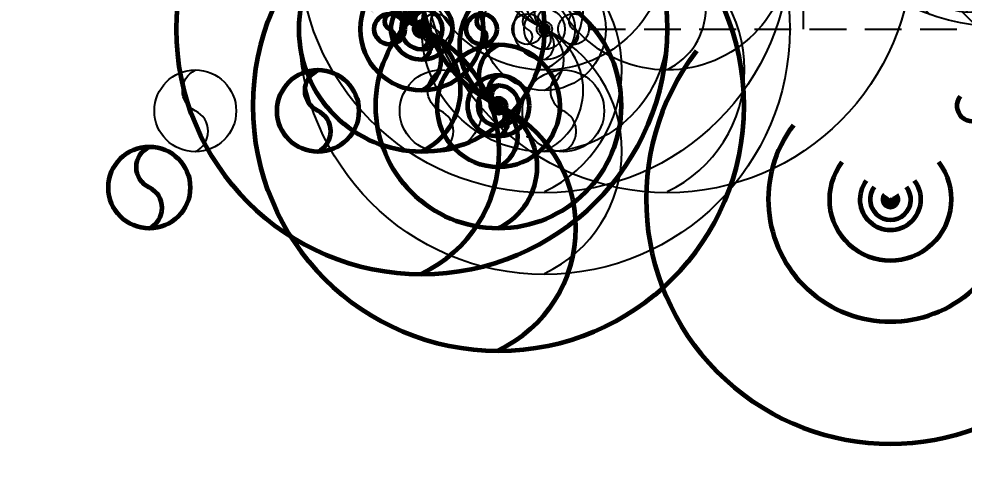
# Model space of a CAD drawing. Extents: x 2104 to 16979, y 4026 to 5124.
# Drawn here: x 8219.7 to 8312.2, y 4283.4 to 4327 of the extents above; entities that cross this region are included whole.
import ezdxf
from ezdxf import colors
from ezdxf.entities.mleader import LeaderData, LeaderLine
from ezdxf.math import Vec2, Vec3

# ---------------------------------------------------------------- set-up
doc = ezdxf.new("R2010")
doc.units = 0
doc.header["$LTSCALE"] = 18
doc.header["$MEASUREMENT"] = 0
doc.linetypes.add('VENT', pattern=[0.30000000000000004, 0.2, -0.1])
for name, color, linetype in [('G-ANNO-TEXT', 70, 'Continuous'), ('P-HW-N', 1, 'Continuous'), ('P-HW-N @ 1 (1)', 1, 'Continuous'), ('P-HW-N @ 1 (2)', 1, 'Continuous'), ('P-HW-N @ 12', 1, 'Continuous'), ('P-HW-N @ 128', 1, 'Continuous'), ('P-HW-N @ 16', 1, 'Continuous'), ('P-HW-N @ 192', 1, 'Continuous'), ('P-HW-N @ 2', 1, 'Continuous'), ('P-HW-N @ 24', 1, 'Continuous'), ('P-HW-N @ 384', 1, 'Continuous'), ('P-HW-N @ 4', 1, 'Continuous'), ('P-HW-N @ 48', 1, 'Continuous'), ('P-HW-N @ 64', 1, 'Continuous'), ('P-HW-N @ 768', 1, 'Continuous'), ('P-HW-N @ 8', 1, 'Continuous'), ('P-HW-N @ 96', 1, 'Continuous'), ('P-SAN-N', 6, 'Continuous'), ('P-SAN-N @ 1 (1)', 6, 'Continuous'), ('P-SAN-N @ 1 (2)', 6, 'Continuous'), ('P-SAN-N @ 12', 6, 'Continuous'), ('P-SAN-N @ 128', 6, 'Continuous'), ('P-SAN-N @ 16', 6, 'Continuous'), ('P-SAN-N @ 192', 6, 'Continuous'), ('P-SAN-N @ 2', 6, 'Continuous'), ('P-SAN-N @ 24', 6, 'Continuous'), ('P-SAN-N @ 384', 6, 'Continuous'), ('P-SAN-N @ 4', 6, 'Continuous'), ('P-SAN-N @ 48', 6, 'Continuous'), ('P-SAN-N @ 64', 6, 'Continuous'), ('P-SAN-N @ 768', 6, 'Continuous'), ('P-SAN-N @ 8', 6, 'Continuous'), ('P-SAN-N @ 96', 6, 'Continuous'), ('P-SANV-N', 5, 'VENT'), ('P-SANV-N @ 1 (1)', 5, 'VENT'), ('P-SANV-N @ 1 (2)', 5, 'VENT'), ('P-SANV-N @ 12', 5, 'VENT'), ('P-SANV-N @ 128', 5, 'VENT'), ('P-SANV-N @ 16', 5, 'VENT'), ('P-SANV-N @ 192', 5, 'VENT'), ('P-SANV-N @ 2', 5, 'VENT'), ('P-SANV-N @ 24', 5, 'VENT'), ('P-SANV-N @ 384', 5, 'VENT'), ('P-SANV-N @ 4', 5, 'VENT'), ('P-SANV-N @ 48', 5, 'VENT'), ('P-SANV-N @ 64', 5, 'VENT'), ('P-SANV-N @ 768', 5, 'VENT'), ('P-SANV-N @ 8', 5, 'VENT'), ('P-SANV-N @ 96', 5, 'VENT')]:
    doc.layers.add(name, color=color, linetype=linetype)
for name, color, linetype, lineweight in [('P-CW-N', 4, 'Continuous', 60), ('P-CW-N @ 1 (1)', 4, 'Continuous', 60), ('P-CW-N @ 1 (2)', 4, 'Continuous', 60), ('P-CW-N @ 12', 4, 'Continuous', 60), ('P-CW-N @ 128', 4, 'Continuous', 60), ('P-CW-N @ 16', 4, 'Continuous', 60), ('P-CW-N @ 192', 4, 'Continuous', 60), ('P-CW-N @ 2', 4, 'Continuous', 60), ('P-CW-N @ 24', 4, 'Continuous', 60), ('P-CW-N @ 384', 4, 'Continuous', 60), ('P-CW-N @ 4', 4, 'Continuous', 60), ('P-CW-N @ 48', 4, 'Continuous', 60), ('P-CW-N @ 64', 4, 'Continuous', 60), ('P-CW-N @ 768', 4, 'Continuous', 60), ('P-CW-N @ 8', 4, 'Continuous', 60), ('P-CW-N @ 96', 4, 'Continuous', 60), ('P-HWC-N', 2, 'Continuous', 60), ('P-HWC-N @ 1 (1)', 2, 'Continuous', 60), ('P-HWC-N @ 1 (2)', 2, 'Continuous', 60), ('P-HWC-N @ 12', 2, 'Continuous', 60), ('P-HWC-N @ 128', 2, 'Continuous', 60), ('P-HWC-N @ 16', 2, 'Continuous', 60), ('P-HWC-N @ 192', 2, 'Continuous', 60), ('P-HWC-N @ 2', 2, 'Continuous', 60), ('P-HWC-N @ 24', 2, 'Continuous', 60), ('P-HWC-N @ 384', 2, 'Continuous', 60), ('P-HWC-N @ 4', 2, 'Continuous', 60), ('P-HWC-N @ 48', 2, 'Continuous', 60), ('P-HWC-N @ 64', 2, 'Continuous', 60), ('P-HWC-N @ 768', 2, 'Continuous', 60), ('P-HWC-N @ 8', 2, 'Continuous', 60), ('P-HWC-N @ 96', 2, 'Continuous', 60)]:
    doc.layers.add(name, color=color, linetype=linetype, lineweight=lineweight)
doc.layers.get('0').freeze()
doc.styles.add('Arial', font='arial.ttf')

# ---------------------------------------------------------------- blocks, each defined once
blk = doc.blocks.new('*U7')
h = blk.add_hatch()
h.set_pattern_fill('ANSI31', color=256, scale=0.025, angle=135)
h.set_pattern_definition([(180, (0, 0), (-4.336808689942018e-19, -0.003125), [])])
edge = h.paths.add_edge_path()
edge.add_arc((-3.469446951953614e-18, -6.938893903907228e-18), 0.03125000000000001, 0, 360)
blk.add_circle((0, 0), 0.03125)
blk = doc.blocks.new('*U473')
at = {"layer": 'P-SANV-N @ 1 (1)', "rotation": 89.99999999999999}
blk.add_blockref('*U7', (8273, 4402.656418475847), dxfattribs=at)
at = {"layer": 'P-SANV-N @ 1 (2)', "rotation": 89.99999999999999}
blk.add_blockref('*U7', (8273, 4402.656418475847), dxfattribs=at)
at = {"layer": 'P-SANV-N @ 12', "xscale": 12, "yscale": 12, "zscale": 12, "rotation": 89.99999999999999}
blk.add_blockref('*U7', (8273, 4402.656418475847), dxfattribs=at)
at = {"layer": 'P-SANV-N @ 128', "xscale": 128, "yscale": 128, "zscale": 128, "rotation": 89.99999999999999}
blk.add_blockref('*U7', (8257, 4392.500000000001), dxfattribs=at)
at = {"layer": 'P-SANV-N @ 16', "xscale": 16, "yscale": 16, "zscale": 16, "rotation": 89.99999999999999}
blk.add_blockref('*U7', (8273, 4402.656418475847), dxfattribs=at)
at = {"layer": 'P-SANV-N @ 192', "xscale": 192, "yscale": 192, "zscale": 192, "rotation": 89.99999999999999}
blk.add_blockref('*U7', (8273, 4402.656418475847), dxfattribs=at)
at = {"layer": 'P-SANV-N @ 2', "xscale": 2, "yscale": 2, "zscale": 2, "rotation": 89.99999999999999}
blk.add_blockref('*U7', (8273, 4402.656418475847), dxfattribs=at)
at = {"layer": 'P-SANV-N @ 24', "xscale": 24, "yscale": 24, "zscale": 24, "rotation": 89.99999999999999}
blk.add_blockref('*U7', (8273, 4402.656418475847), dxfattribs=at)
at = {"layer": 'P-SANV-N @ 384', "xscale": 384, "yscale": 384, "zscale": 384, "rotation": 89.99999999999999}
blk.add_blockref('*U7', (8273, 4402.656418475847), dxfattribs=at)
at = {"layer": 'P-SANV-N @ 4', "xscale": 4, "yscale": 4, "zscale": 4, "rotation": 89.99999999999999}
blk.add_blockref('*U7', (8273, 4402.656418475847), dxfattribs=at)
at = {"layer": 'P-SANV-N @ 48', "xscale": 48, "yscale": 48, "zscale": 48, "rotation": 89.99999999999999}
blk.add_blockref('*U7', (8337, 4326), dxfattribs=at)
at = {"layer": 'P-SANV-N @ 64', "xscale": 64, "yscale": 64, "zscale": 64, "rotation": 89.99999999999999}
blk.add_blockref('*U7', (8273, 4402.656418475847), dxfattribs=at)
at = {"layer": 'P-SANV-N @ 768', "xscale": 768, "yscale": 768, "zscale": 768, "rotation": 89.99999999999999}
blk.add_blockref('*U7', (8273, 4402.656418475847), dxfattribs=at)
at = {"layer": 'P-SANV-N @ 8', "xscale": 8, "yscale": 8, "zscale": 8, "rotation": 89.99999999999999}
blk.add_blockref('*U7', (8273, 4402.656418475847), dxfattribs=at)
at = {"layer": 'P-SANV-N @ 96', "xscale": 96, "yscale": 96, "zscale": 96, "rotation": 89.99999999999999}
blk.add_blockref('*U7', (8273, 4402.656418475847), dxfattribs=at)
blk = doc.blocks.new('*U474')
at = {"layer": 'P-SAN-N @ 1 (1)', "rotation": 135}
blk.add_blockref('*U7', (8316.68228865384, 4350.131419845146), dxfattribs=at)
at = {"layer": 'P-SAN-N @ 1 (2)', "rotation": 135}
blk.add_blockref('*U7', (8316.68228865384, 4350.131419845146), dxfattribs=at)
at = {"layer": 'P-SAN-N @ 12', "xscale": 12, "yscale": 12, "zscale": 12, "rotation": 135}
blk.add_blockref('*U7', (8316.68228865384, 4350.131419845146), dxfattribs=at)
at = {"layer": 'P-SAN-N @ 128', "xscale": 128, "yscale": 128, "zscale": 128, "rotation": 135}
blk.add_blockref('*U7', (8312.550252531695, 4331.636038969322), dxfattribs=at)
at = {"layer": 'P-SAN-N @ 16', "xscale": 16, "yscale": 16, "zscale": 16, "rotation": 135}
blk.add_blockref('*U7', (8316.68228865384, 4350.131419845146), dxfattribs=at)
at = {"layer": 'P-SAN-N @ 192', "xscale": 192, "yscale": 192, "zscale": 192, "rotation": 135}
blk.add_blockref('*U7', (8316.68228865384, 4350.131419845146), dxfattribs=at)
at = {"layer": 'P-SAN-N @ 2', "xscale": 2, "yscale": 2, "zscale": 2, "rotation": 135}
blk.add_blockref('*U7', (8316.68228865384, 4350.131419845146), dxfattribs=at)
at = {"layer": 'P-SAN-N @ 24', "xscale": 24, "yscale": 24, "zscale": 24, "rotation": 135}
blk.add_blockref('*U7', (8316.68228865384, 4350.131419845146), dxfattribs=at)
at = {"layer": 'P-SAN-N @ 384', "xscale": 383.9999999999999, "yscale": 383.9999999999999, "zscale": 383.9999999999999, "rotation": 135}
blk.add_blockref('*U7', (8316.68228865384, 4350.131419845146), dxfattribs=at)
at = {"layer": 'P-SAN-N @ 4', "xscale": 4, "yscale": 4, "zscale": 4, "rotation": 135}
blk.add_blockref('*U7', (8316.68228865384, 4350.131419845146), dxfattribs=at)
at = {"layer": 'P-SAN-N @ 48', "xscale": 47.99999999999999, "yscale": 47.99999999999999, "zscale": 47.99999999999999, "rotation": 135}
blk.add_blockref('*U7', (8317.5, 4338.000000000001), dxfattribs=at)
at = {"layer": 'P-SAN-N @ 64', "xscale": 64, "yscale": 64, "zscale": 64, "rotation": 135}
blk.add_blockref('*U7', (8316.68228865384, 4350.131419845146), dxfattribs=at)
at = {"layer": 'P-SAN-N @ 768', "xscale": 767.9999999999999, "yscale": 767.9999999999999, "zscale": 767.9999999999999, "rotation": 135}
blk.add_blockref('*U7', (8316.68228865384, 4350.131419845146), dxfattribs=at)
at = {"layer": 'P-SAN-N @ 8', "xscale": 8, "yscale": 8, "zscale": 8, "rotation": 135}
blk.add_blockref('*U7', (8316.68228865384, 4350.131419845146), dxfattribs=at)
at = {"layer": 'P-SAN-N @ 96', "xscale": 95.99999999999999, "yscale": 95.99999999999999, "zscale": 95.99999999999999, "rotation": 135}
blk.add_blockref('*U7', (8316.68228865384, 4350.131419845146), dxfattribs=at)
blk = doc.blocks.new('*U8')
at = {"linetype": 'Continuous'}
blk.add_arc((0, 0), 0.03111555437015312, 232.5669694738212, 127.4330305261797, dxfattribs=at)
blk = doc.blocks.new('*U475')
at = {"layer": 'P-CW-N @ 1 (1)', "rotation": 270}
blk.add_blockref('*U8', (8305, 4309.343581524154), dxfattribs=at)
at = {"layer": 'P-CW-N @ 1 (2)', "rotation": 270}
blk.add_blockref('*U8', (8305, 4309.343581524154), dxfattribs=at)
at = {"layer": 'P-CW-N @ 12', "xscale": 12, "yscale": 12, "zscale": 12, "rotation": 270}
blk.add_blockref('*U8', (8305, 4309.343581524154), dxfattribs=at)
at = {"layer": 'P-CW-N @ 128', "xscale": 128, "yscale": 128, "zscale": 128, "rotation": 270}
blk.add_blockref('*U8', (8321, 4319.5), dxfattribs=at)
at = {"layer": 'P-CW-N @ 16', "xscale": 16, "yscale": 16, "zscale": 16, "rotation": 270}
blk.add_blockref('*U8', (8305, 4309.343581524154), dxfattribs=at)
at = {"layer": 'P-CW-N @ 192', "xscale": 192, "yscale": 192, "zscale": 192, "rotation": 270}
blk.add_blockref('*U8', (8305, 4309.343581524154), dxfattribs=at)
at = {"layer": 'P-CW-N @ 2', "xscale": 2, "yscale": 2, "zscale": 2, "rotation": 270}
blk.add_blockref('*U8', (8305, 4309.343581524154), dxfattribs=at)
at = {"layer": 'P-CW-N @ 24', "xscale": 24, "yscale": 24, "zscale": 24, "rotation": 270}
blk.add_blockref('*U8', (8305, 4309.343581524154), dxfattribs=at)
at = {"layer": 'P-CW-N @ 384', "xscale": 384, "yscale": 384, "zscale": 384, "rotation": 270}
blk.add_blockref('*U8', (8305, 4309.343581524154), dxfattribs=at)
at = {"layer": 'P-CW-N @ 4', "xscale": 4, "yscale": 4, "zscale": 4, "rotation": 270}
blk.add_blockref('*U8', (8305, 4309.343581524154), dxfattribs=at)
at = {"layer": 'P-CW-N @ 48', "xscale": 48, "yscale": 48, "zscale": 48, "rotation": 270}
blk.add_blockref('*U8', (8313, 4318.5), dxfattribs=at)
at = {"layer": 'P-CW-N @ 64', "xscale": 64, "yscale": 64, "zscale": 64, "rotation": 270}
blk.add_blockref('*U8', (8305, 4309.343581524154), dxfattribs=at)
at = {"layer": 'P-CW-N @ 768', "xscale": 768, "yscale": 768, "zscale": 768, "rotation": 270}
blk.add_blockref('*U8', (8305, 4309.343581524154), dxfattribs=at)
at = {"layer": 'P-CW-N @ 8', "xscale": 8, "yscale": 8, "zscale": 8, "rotation": 270}
blk.add_blockref('*U8', (8305, 4309.343581524154), dxfattribs=at)
at = {"layer": 'P-CW-N @ 96', "xscale": 96, "yscale": 96, "zscale": 96, "rotation": 270}
blk.add_blockref('*U8', (8305, 4309.343581524154), dxfattribs=at)
blk = doc.blocks.new('*U22')
at = {"linetype": 'Continuous'}
blk.add_circle((0, 0), 0.03515625, dxfattribs=at)
blk.add_arc((0.09046299364832541, 2.556089733746285e-18), 0.03515625, 90, 270, dxfattribs=at)
blk = doc.blocks.new('*U476')
at = {"layer": 'P-SAN-N @ 1 (2)', "rotation": 270}
blk.add_blockref('*U22', (8269.5, 4315.500000000001), dxfattribs=at)
at = {"layer": 'P-SAN-N @ 48', "xscale": 48, "yscale": 48, "zscale": 48, "rotation": 270}
blk.add_blockref('*U22', (8269.5, 4384.5), dxfattribs=at)
blk = doc.blocks.new('*U27')
at = {"linetype": 'Continuous'}
blk.add_arc((0, 0), 0.03111555437015312, 277.5669694738198, 172.4330305261782, dxfattribs=at)
blk = doc.blocks.new('*U477')
at = {"layer": 'P-SANV-N @ 1 (1)', "rotation": 44.99999999999994}
blk.add_blockref('*U27', (8319.056041047603, 4349.24233254862), dxfattribs=at)
at = {"layer": 'P-SANV-N @ 1 (2)', "rotation": 44.99999999999994}
blk.add_blockref('*U27', (8319.056041047603, 4349.24233254862), dxfattribs=at)
at = {"layer": 'P-SANV-N @ 12', "xscale": 12, "yscale": 12, "zscale": 12, "rotation": 44.99999999999993}
blk.add_blockref('*U27', (8319.056041047603, 4349.24233254862), dxfattribs=at)
at = {"layer": 'P-SANV-N @ 128', "xscale": 128, "yscale": 128, "zscale": 128, "rotation": 44.99999999999994}
blk.add_blockref('*U27', (8300.560660171781, 4353.374368670766), dxfattribs=at)
at = {"layer": 'P-SANV-N @ 16', "xscale": 16, "yscale": 16, "zscale": 16, "rotation": 44.99999999999994}
blk.add_blockref('*U27', (8319.056041047603, 4349.24233254862), dxfattribs=at)
at = {"layer": 'P-SANV-N @ 192', "xscale": 191.9999999999999, "yscale": 191.9999999999999, "zscale": 191.9999999999999, "rotation": 44.99999999999993}
blk.add_blockref('*U27', (8319.056041047603, 4349.24233254862), dxfattribs=at)
at = {"layer": 'P-SANV-N @ 2', "xscale": 2, "yscale": 2, "zscale": 2, "rotation": 44.99999999999994}
blk.add_blockref('*U27', (8319.056041047603, 4349.24233254862), dxfattribs=at)
at = {"layer": 'P-SANV-N @ 24', "xscale": 23.99999999999999, "yscale": 23.99999999999999, "zscale": 23.99999999999999, "rotation": 44.99999999999993}
blk.add_blockref('*U27', (8319.056041047603, 4349.24233254862), dxfattribs=at)
at = {"layer": 'P-SANV-N @ 384', "xscale": 383.9999999999999, "yscale": 383.9999999999999, "zscale": 383.9999999999999, "rotation": 44.99999999999993}
blk.add_blockref('*U27', (8319.056041047603, 4349.24233254862), dxfattribs=at)
at = {"layer": 'P-SANV-N @ 4', "xscale": 4, "yscale": 4, "zscale": 4, "rotation": 44.99999999999994}
blk.add_blockref('*U27', (8319.056041047603, 4349.24233254862), dxfattribs=at)
at = {"layer": 'P-SANV-N @ 48', "xscale": 47.99999999999999, "yscale": 47.99999999999999, "zscale": 47.99999999999999, "rotation": 44.99999999999993}
blk.add_blockref('*U27', (8304, 4338), dxfattribs=at)
at = {"layer": 'P-SANV-N @ 64', "xscale": 64, "yscale": 64, "zscale": 64, "rotation": 44.99999999999994}
blk.add_blockref('*U27', (8319.056041047603, 4349.24233254862), dxfattribs=at)
at = {"layer": 'P-SANV-N @ 768', "xscale": 767.9999999999998, "yscale": 767.9999999999998, "zscale": 767.9999999999998, "rotation": 44.99999999999993}
blk.add_blockref('*U27', (8319.056041047603, 4349.24233254862), dxfattribs=at)
at = {"layer": 'P-SANV-N @ 8', "xscale": 8, "yscale": 8, "zscale": 8, "rotation": 44.99999999999994}
blk.add_blockref('*U27', (8319.056041047603, 4349.24233254862), dxfattribs=at)
at = {"layer": 'P-SANV-N @ 96', "xscale": 95.99999999999997, "yscale": 95.99999999999997, "zscale": 95.99999999999997, "rotation": 44.99999999999993}
blk.add_blockref('*U27', (8319.056041047603, 4349.24233254862), dxfattribs=at)
blk = doc.blocks.new('*U6')
blk.add_lwpolyline([(-3.332323771482692e-18, 0.03111555437015312, 0.6342579873937333), (-8.890457814381136e-18, 5.234717341758689e-34, -0.6342579873937336), (-6.793508145416166e-18, -0.03111555437015312)], format="xyb")
blk.add_circle((0, 0), 0.03125)
blk = doc.blocks.new('*U479')
at = {"layer": 'P-CW-N @ 1 (1)', "rotation": 180}
blk.add_blockref('*U6', (8259.156418475846, 4326.000000000001), dxfattribs=at)
at = {"layer": 'P-CW-N @ 1 (2)', "rotation": 180}
blk.add_blockref('*U6', (8259.156418475846, 4326.000000000001), dxfattribs=at)
at = {"layer": 'P-CW-N @ 12', "xscale": 12, "yscale": 12, "zscale": 12, "rotation": 180}
blk.add_blockref('*U6', (8259.156418475846, 4326.000000000001), dxfattribs=at)
at = {"layer": 'P-CW-N @ 128', "xscale": 128, "yscale": 128, "zscale": 128, "rotation": 180}
blk.add_blockref('*U6', (8249, 4318.000000000001), dxfattribs=at)
at = {"layer": 'P-CW-N @ 16', "xscale": 16, "yscale": 16, "zscale": 16, "rotation": 180}
blk.add_blockref('*U6', (8259.156418475846, 4326.000000000001), dxfattribs=at)
at = {"layer": 'P-CW-N @ 192', "xscale": 192, "yscale": 192, "zscale": 192, "rotation": 180}
blk.add_blockref('*U6', (8259.156418475846, 4326.000000000001), dxfattribs=at)
at = {"layer": 'P-CW-N @ 2', "xscale": 2, "yscale": 2, "zscale": 2, "rotation": 180}
blk.add_blockref('*U6', (8259.156418475846, 4326.000000000001), dxfattribs=at)
at = {"layer": 'P-CW-N @ 24', "xscale": 24, "yscale": 24, "zscale": 24, "rotation": 180}
blk.add_blockref('*U6', (8259.156418475846, 4326.000000000001), dxfattribs=at)
at = {"layer": 'P-CW-N @ 384', "xscale": 384, "yscale": 384, "zscale": 384, "rotation": 180}
blk.add_blockref('*U6', (8259.156418475846, 4326.000000000001), dxfattribs=at)
at = {"layer": 'P-CW-N @ 4', "xscale": 4, "yscale": 4, "zscale": 4, "rotation": 180}
blk.add_blockref('*U6', (8259.156418475846, 4326.000000000001), dxfattribs=at)
at = {"layer": 'P-CW-N @ 48', "xscale": 48, "yscale": 48, "zscale": 48, "rotation": 180}
blk.add_blockref('*U6', (8265, 4326.000000000001), dxfattribs=at)
at = {"layer": 'P-CW-N @ 64', "xscale": 64, "yscale": 64, "zscale": 64, "rotation": 180}
blk.add_blockref('*U6', (8259.156418475846, 4326.000000000001), dxfattribs=at)
at = {"layer": 'P-CW-N @ 768', "xscale": 768, "yscale": 768, "zscale": 768, "rotation": 180}
blk.add_blockref('*U6', (8259.156418475846, 4326.000000000001), dxfattribs=at)
at = {"layer": 'P-CW-N @ 8', "xscale": 8, "yscale": 8, "zscale": 8, "rotation": 180}
blk.add_blockref('*U6', (8259.156418475846, 4326.000000000001), dxfattribs=at)
at = {"layer": 'P-CW-N @ 96', "xscale": 96, "yscale": 96, "zscale": 96, "rotation": 180}
blk.add_blockref('*U6', (8259.156418475846, 4326.000000000001), dxfattribs=at)
blk = doc.blocks.new('*U480')
at = {"layer": 'P-HW-N @ 1 (1)', "rotation": 180}
blk.add_blockref('*U6', (8271.156418475846, 4326.000000000001), dxfattribs=at)
at = {"layer": 'P-HW-N @ 1 (2)', "rotation": 180}
blk.add_blockref('*U6', (8271.156418475846, 4326.000000000001), dxfattribs=at)
at = {"layer": 'P-HW-N @ 12', "xscale": 12, "yscale": 12, "zscale": 12, "rotation": 180}
blk.add_blockref('*U6', (8271.156418475846, 4326.000000000001), dxfattribs=at)
at = {"layer": 'P-HW-N @ 128', "xscale": 128, "yscale": 128, "zscale": 128, "rotation": 180}
blk.add_blockref('*U6', (8237, 4318.000000000001), dxfattribs=at)
at = {"layer": 'P-HW-N @ 16', "xscale": 16, "yscale": 16, "zscale": 16, "rotation": 180}
blk.add_blockref('*U6', (8271.156418475846, 4326.000000000001), dxfattribs=at)
at = {"layer": 'P-HW-N @ 192', "xscale": 192, "yscale": 192, "zscale": 192, "rotation": 180}
blk.add_blockref('*U6', (8271.156418475846, 4326.000000000001), dxfattribs=at)
at = {"layer": 'P-HW-N @ 2', "xscale": 2, "yscale": 2, "zscale": 2, "rotation": 180}
blk.add_blockref('*U6', (8271.156418475846, 4326.000000000001), dxfattribs=at)
at = {"layer": 'P-HW-N @ 24', "xscale": 24, "yscale": 24, "zscale": 24, "rotation": 180}
blk.add_blockref('*U6', (8271.156418475846, 4326.000000000001), dxfattribs=at)
at = {"layer": 'P-HW-N @ 384', "xscale": 384, "yscale": 384, "zscale": 384, "rotation": 180}
blk.add_blockref('*U6', (8271.156418475846, 4326.000000000001), dxfattribs=at)
at = {"layer": 'P-HW-N @ 4', "xscale": 4, "yscale": 4, "zscale": 4, "rotation": 180}
blk.add_blockref('*U6', (8271.156418475846, 4326.000000000001), dxfattribs=at)
at = {"layer": 'P-HW-N @ 48', "xscale": 48, "yscale": 48, "zscale": 48, "rotation": 180}
blk.add_blockref('*U6', (8260.5, 4326.000000000001), dxfattribs=at)
at = {"layer": 'P-HW-N @ 64', "xscale": 64, "yscale": 64, "zscale": 64, "rotation": 180}
blk.add_blockref('*U6', (8271.156418475846, 4326.000000000001), dxfattribs=at)
at = {"layer": 'P-HW-N @ 768', "xscale": 768, "yscale": 768, "zscale": 768, "rotation": 180}
blk.add_blockref('*U6', (8271.156418475846, 4326.000000000001), dxfattribs=at)
at = {"layer": 'P-HW-N @ 8', "xscale": 8, "yscale": 8, "zscale": 8, "rotation": 180}
blk.add_blockref('*U6', (8271.156418475846, 4326.000000000001), dxfattribs=at)
at = {"layer": 'P-HW-N @ 96', "xscale": 96, "yscale": 96, "zscale": 96, "rotation": 180}
blk.add_blockref('*U6', (8271.156418475846, 4326.000000000001), dxfattribs=at)
blk = doc.blocks.new('*U481')
at = {"layer": 'P-SAN-N @ 1 (1)', "rotation": 180}
blk.add_blockref('*U6', (8271.156418475846, 4334.000000000001), dxfattribs=at)
at = {"layer": 'P-SAN-N @ 1 (2)', "rotation": 180}
blk.add_blockref('*U6', (8271.156418475846, 4334.000000000001), dxfattribs=at)
at = {"layer": 'P-SAN-N @ 12', "xscale": 12, "yscale": 12, "zscale": 12, "rotation": 180}
blk.add_blockref('*U6', (8271.156418475846, 4334.000000000001), dxfattribs=at)
at = {"layer": 'P-SAN-N @ 128', "xscale": 128, "yscale": 128, "zscale": 128, "rotation": 180}
blk.add_blockref('*U6', (8261, 4318.000000000001), dxfattribs=at)
at = {"layer": 'P-SAN-N @ 16', "xscale": 16, "yscale": 16, "zscale": 16, "rotation": 180}
blk.add_blockref('*U6', (8271.156418475846, 4334.000000000001), dxfattribs=at)
at = {"layer": 'P-SAN-N @ 192', "xscale": 192, "yscale": 192, "zscale": 192, "rotation": 180}
blk.add_blockref('*U6', (8271.156418475846, 4334.000000000001), dxfattribs=at)
at = {"layer": 'P-SAN-N @ 2', "xscale": 2, "yscale": 2, "zscale": 2, "rotation": 180}
blk.add_blockref('*U6', (8271.156418475846, 4334.000000000001), dxfattribs=at)
at = {"layer": 'P-SAN-N @ 24', "xscale": 24, "yscale": 24, "zscale": 24, "rotation": 180}
blk.add_blockref('*U6', (8271.156418475846, 4334.000000000001), dxfattribs=at)
at = {"layer": 'P-SAN-N @ 384', "xscale": 384, "yscale": 384, "zscale": 384, "rotation": 180}
blk.add_blockref('*U6', (8271.156418475846, 4334.000000000001), dxfattribs=at)
at = {"layer": 'P-SAN-N @ 4', "xscale": 4, "yscale": 4, "zscale": 4, "rotation": 180}
blk.add_blockref('*U6', (8271.156418475846, 4334.000000000001), dxfattribs=at)
at = {"layer": 'P-SAN-N @ 48', "xscale": 48, "yscale": 48, "zscale": 48, "rotation": 180}
blk.add_blockref('*U6', (8269.5, 4326.000000000001), dxfattribs=at)
at = {"layer": 'P-SAN-N @ 64', "xscale": 64, "yscale": 64, "zscale": 64, "rotation": 180}
blk.add_blockref('*U6', (8271.156418475846, 4334.000000000001), dxfattribs=at)
at = {"layer": 'P-SAN-N @ 768', "xscale": 768, "yscale": 768, "zscale": 768, "rotation": 180}
blk.add_blockref('*U6', (8271.156418475846, 4334.000000000001), dxfattribs=at)
at = {"layer": 'P-SAN-N @ 8', "xscale": 8, "yscale": 8, "zscale": 8, "rotation": 180}
blk.add_blockref('*U6', (8271.156418475846, 4334.000000000001), dxfattribs=at)
at = {"layer": 'P-SAN-N @ 96', "xscale": 96, "yscale": 96, "zscale": 96, "rotation": 180}
blk.add_blockref('*U6', (8271.156418475846, 4334.000000000001), dxfattribs=at)
blk = doc.blocks.new('*U482')
at = {"layer": 'P-SANV-N @ 1 (1)', "rotation": 180}
blk.add_blockref('*U6', (8283.156418475846, 4334.000000000001), dxfattribs=at)
at = {"layer": 'P-SANV-N @ 1 (2)', "rotation": 180}
blk.add_blockref('*U6', (8283.156418475846, 4334.000000000001), dxfattribs=at)
at = {"layer": 'P-SANV-N @ 12', "xscale": 12, "yscale": 12, "zscale": 12, "rotation": 180}
blk.add_blockref('*U6', (8283.156418475846, 4334.000000000001), dxfattribs=at)
at = {"layer": 'P-SANV-N @ 128', "xscale": 128, "yscale": 128, "zscale": 128, "rotation": 180}
blk.add_blockref('*U6', (8273, 4318.000000000001), dxfattribs=at)
at = {"layer": 'P-SANV-N @ 16', "xscale": 16, "yscale": 16, "zscale": 16, "rotation": 180}
blk.add_blockref('*U6', (8283.156418475846, 4334.000000000001), dxfattribs=at)
at = {"layer": 'P-SANV-N @ 192', "xscale": 192, "yscale": 192, "zscale": 192, "rotation": 180}
blk.add_blockref('*U6', (8283.156418475846, 4334.000000000001), dxfattribs=at)
at = {"layer": 'P-SANV-N @ 2', "xscale": 2, "yscale": 2, "zscale": 2, "rotation": 180}
blk.add_blockref('*U6', (8283.156418475846, 4334.000000000001), dxfattribs=at)
at = {"layer": 'P-SANV-N @ 24', "xscale": 24, "yscale": 24, "zscale": 24, "rotation": 180}
blk.add_blockref('*U6', (8283.156418475846, 4334.000000000001), dxfattribs=at)
at = {"layer": 'P-SANV-N @ 384', "xscale": 384, "yscale": 384, "zscale": 384, "rotation": 180}
blk.add_blockref('*U6', (8283.156418475846, 4334.000000000001), dxfattribs=at)
at = {"layer": 'P-SANV-N @ 4', "xscale": 4, "yscale": 4, "zscale": 4, "rotation": 180}
blk.add_blockref('*U6', (8283.156418475846, 4334.000000000001), dxfattribs=at)
at = {"layer": 'P-SANV-N @ 48', "xscale": 48, "yscale": 48, "zscale": 48, "rotation": 180}
blk.add_blockref('*U6', (8274, 4326.000000000001), dxfattribs=at)
at = {"layer": 'P-SANV-N @ 64', "xscale": 64, "yscale": 64, "zscale": 64, "rotation": 180}
blk.add_blockref('*U6', (8283.156418475846, 4334.000000000001), dxfattribs=at)
at = {"layer": 'P-SANV-N @ 768', "xscale": 768, "yscale": 768, "zscale": 768, "rotation": 180}
blk.add_blockref('*U6', (8283.156418475846, 4334.000000000001), dxfattribs=at)
at = {"layer": 'P-SANV-N @ 8', "xscale": 8, "yscale": 8, "zscale": 8, "rotation": 180}
blk.add_blockref('*U6', (8283.156418475846, 4334.000000000001), dxfattribs=at)
at = {"layer": 'P-SANV-N @ 96', "xscale": 96, "yscale": 96, "zscale": 96, "rotation": 180}
blk.add_blockref('*U6', (8283.156418475846, 4334.000000000001), dxfattribs=at)
blk = doc.blocks.new('*U740')
at = {"layer": 'P-HWC-N @ 1 (1)', "rotation": 180}
blk.add_blockref('*U6', (8266.656418475846, 4318.5), dxfattribs=at)
at = {"layer": 'P-HWC-N @ 1 (2)', "rotation": 180}
blk.add_blockref('*U6', (8266.656418475846, 4318.5), dxfattribs=at)
at = {"layer": 'P-HWC-N @ 12', "xscale": 12, "yscale": 12, "zscale": 12, "rotation": 180}
blk.add_blockref('*U6', (8266.656418475846, 4318.5), dxfattribs=at)
at = {"layer": 'P-HWC-N @ 128', "xscale": 128, "yscale": 128, "zscale": 128, "rotation": 180}
blk.add_blockref('*U6', (8232.5, 4310.5), dxfattribs=at)
at = {"layer": 'P-HWC-N @ 16', "xscale": 16, "yscale": 16, "zscale": 16, "rotation": 180}
blk.add_blockref('*U6', (8266.656418475846, 4318.5), dxfattribs=at)
at = {"layer": 'P-HWC-N @ 192', "xscale": 192, "yscale": 192, "zscale": 192, "rotation": 180}
blk.add_blockref('*U6', (8266.656418475846, 4318.5), dxfattribs=at)
at = {"layer": 'P-HWC-N @ 2', "xscale": 2, "yscale": 2, "zscale": 2, "rotation": 180}
blk.add_blockref('*U6', (8266.656418475846, 4318.5), dxfattribs=at)
at = {"layer": 'P-HWC-N @ 24', "xscale": 24, "yscale": 24, "zscale": 24, "rotation": 180}
blk.add_blockref('*U6', (8266.656418475846, 4318.5), dxfattribs=at)
at = {"layer": 'P-HWC-N @ 384', "xscale": 384, "yscale": 384, "zscale": 384, "rotation": 180}
blk.add_blockref('*U6', (8266.656418475846, 4318.5), dxfattribs=at)
at = {"layer": 'P-HWC-N @ 4', "xscale": 4, "yscale": 4, "zscale": 4, "rotation": 180}
blk.add_blockref('*U6', (8266.656418475846, 4318.5), dxfattribs=at)
at = {"layer": 'P-HWC-N @ 48', "xscale": 48, "yscale": 48, "zscale": 48, "rotation": 180}
blk.add_blockref('*U6', (8256, 4326), dxfattribs=at)
at = {"layer": 'P-HWC-N @ 64', "xscale": 64, "yscale": 64, "zscale": 64, "rotation": 180}
blk.add_blockref('*U6', (8266.656418475846, 4318.5), dxfattribs=at)
at = {"layer": 'P-HWC-N @ 768', "xscale": 768, "yscale": 768, "zscale": 768, "rotation": 180}
blk.add_blockref('*U6', (8266.656418475846, 4318.5), dxfattribs=at)
at = {"layer": 'P-HWC-N @ 8', "xscale": 8, "yscale": 8, "zscale": 8, "rotation": 180}
blk.add_blockref('*U6', (8266.656418475846, 4318.5), dxfattribs=at)
at = {"layer": 'P-HWC-N @ 96', "xscale": 96, "yscale": 96, "zscale": 96, "rotation": 180}
blk.add_blockref('*U6', (8266.656418475846, 4318.5), dxfattribs=at)

msp = doc.modelspace()

# ---------------------------------------------------------------- linework, layer by layer
at = {"layer": 'P-SANV-N'}
for p, q in [((8296.5, 4326), (8296.5, 4411.5)), ((8275.5, 4326), (8335.5, 4326))]:
    msp.add_line(p, q, dxfattribs=at)

# ---------------------------------------------------------------- block references
at = {"layer": 'P-CW-N'}
for name in ['*U479', '*U475']:
    msp.add_blockref(name, (0, 0), dxfattribs=at)
at = {"layer": 'P-HW-N'}
msp.add_blockref('*U480', (0, 0), dxfattribs=at)
at = {"layer": 'P-HWC-N'}
msp.add_blockref('*U740', (0, 0), dxfattribs=at)
at = {"layer": 'P-SAN-N'}
for name in ['*U476', '*U474', '*U481']:
    msp.add_blockref(name, (0, 0), dxfattribs=at)
at = {"layer": 'P-SANV-N'}
for name in ['*U473', '*U477', '*U482']:
    msp.add_blockref(name, (0, 0), dxfattribs=at)

# ---------------------------------------------------------------- leaders
at = {"layer": 'G-ANNO-TEXT'}
ml = msp.add_multileader_mtext('Standard', dxfattribs=at)
ml.set_content('\\A1;HWCR\\PHWR\\PCWR\\PSS\\PVS', color=256, style='Arial')
ml.set_leader_properties(color=256, linetype='ByLayer', lineweight=-1)
ml.build(insert=Vec2(0, 0))
ml.multileader.update_dxf_attribs({"has_dogleg": 0, "dogleg_length": 0.125, "arrow_head_size": 6, "scale": 48})
ctx = ml.context
ctx.base_point, ctx.scale, ctx.char_height, ctx.arrow_head_size, ctx.landing_gap_size, ctx.plane_origin = Vec3(8186.030013642565, 4359), 48, 4.5, 6, 1.5, Vec3(8245.5, 4332)
ctx.text_align_type = 2
notes = []
notes.append((ctx, [(0, (1, 1, 0), (8214, 4359), (-1, 0), 6, [(0, [(8254.5, 4327.5), (8223, 4359)], 0, [])])]))
ctx.mtext.insert, ctx.mtext.alignment, ctx.mtext.flow_direction = Vec3(8206.5, 4361.288369713506), 3, 5
for ctx, leaders in notes:
    for number, flags, end, landing, length, lines in leaders:
        leader = LeaderData()
        leader.index, (leader.has_last_leader_line, leader.has_dogleg_vector, leader.attachment_direction) = number, flags
        leader.last_leader_point, leader.dogleg_vector, leader.dogleg_length = Vec3(end), Vec3(landing), length
        for number, points, colour, breaks in lines:
            line = LeaderLine()
            line.index, line.vertices, line.color, line.breaks = number, Vec3.list(points), colors.encode_raw_color(colour), breaks
            leader.lines.append(line)
        ctx.leaders.append(leader)

doc.saveas('drawing.dxf')
